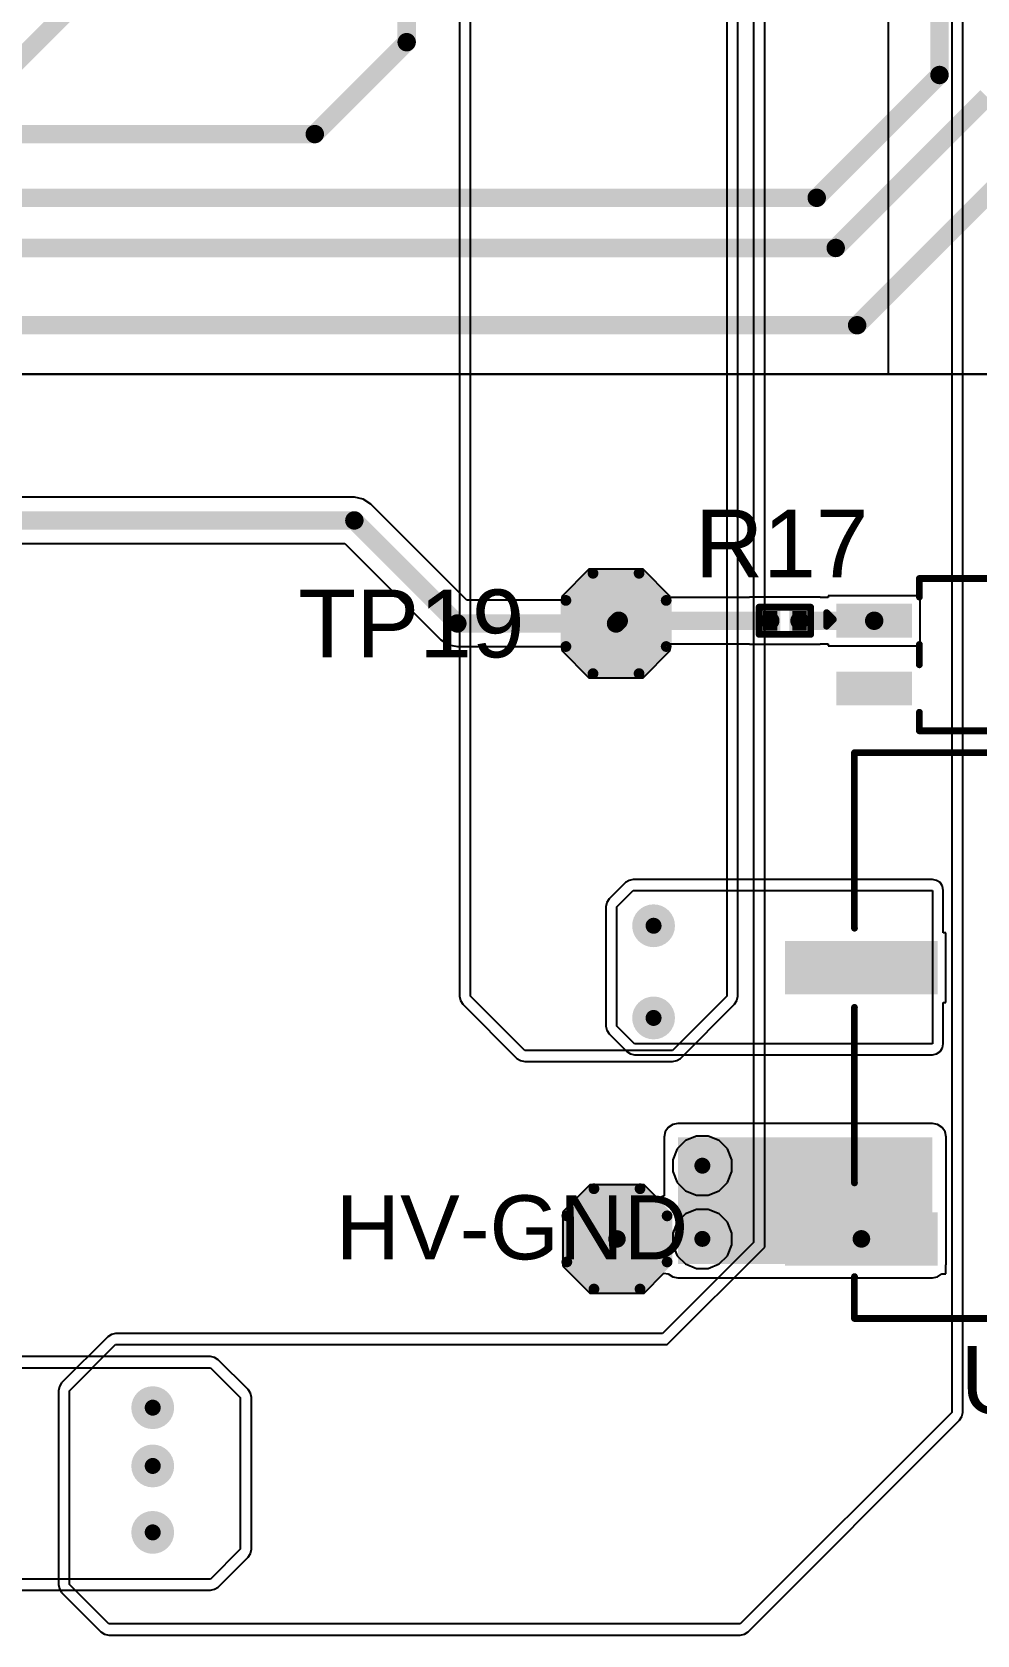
# Model space of a CAD drawing. Header units: millimetres. Extents: x 0 to 6.84, y 0 to 5.18.
# Drawn here: x 4.618 to 5.316, y 1.831 to 3.013 of the extents above; entities that cross this region are included whole.
import ezdxf

# ---------------------------------------------------------------- set-up
doc = ezdxf.new("R2010")
doc.units = ezdxf.units.MM
doc.header["$MEASUREMENT"] = 0
for name, color, linetype in [('BottomLayer', 5, 'Continuous'), ('BottomSolder', 6, 'Continuous'), ('TopLayer', 1, 'Continuous'), ('TopOverlay', 2, 'Continuous'), ('TopPaste', 8, 'Continuous'), ('TopSolder', 216, 'Continuous'), ('ViaHoleLayer', 16, 'Continuous')]:
    doc.layers.add(name, color=color, linetype=linetype)
doc.styles.add('Arial', font='', dxfattribs={"height": 0.2})
doc.styles.get('Arial').set_extended_font_data('Arial')

# ---------------------------------------------------------------- blocks, each defined once
blk = doc.blocks.new('G6L_1FDC12_4')
at = {"layer": 'TopLayer'}
for points in [[(0.0803, 0.1343), (0.0803, 0.1657), (0.185, 0.1657), (0.185, 0.1343)], [(-0.185, 0.0343), (-0.185, 0.0657), (-0.0803, 0.0657), (-0.0803, 0.0343)], [(-0.185, -0.1657), (-0.185, -0.1343), (-0.0803, -0.1343), (-0.0803, -0.1657)], [(0.0803, -0.1657), (0.0803, -0.1343), (0.185, -0.1343), (0.185, -0.1657)]]:
    blk.add_hatch(color=1, dxfattribs=at).paths.add_polyline_path(points)
at = {"layer": 'TopPaste'}
for points in [[(0.0803, 0.1343), (0.0803, 0.1657), (0.185, 0.1657), (0.185, 0.1343)], [(-0.185, 0.0343), (-0.185, 0.0657), (-0.0803, 0.0657), (-0.0803, 0.0343)], [(-0.185, -0.1657), (-0.185, -0.1343), (-0.0803, -0.1343), (-0.0803, -0.1657)], [(0.0803, -0.1657), (0.0803, -0.1343), (0.185, -0.1343), (0.185, -0.1657)]]:
    blk.add_hatch(color=8, dxfattribs=at).paths.add_polyline_path(points)
at = {"layer": 'TopSolder'}
for points in [[(0.0763, 0.1303), (0.0763, 0.1697), (0.189, 0.1697), (0.189, 0.1303)], [(-0.189, 0.0303), (-0.189, 0.0697), (-0.0763, 0.0697), (-0.0763, 0.0303)], [(-0.189, -0.1697), (-0.189, -0.1303), (-0.0763, -0.1303), (-0.0763, -0.1697)], [(0.0763, -0.1697), (0.0763, -0.1303), (0.189, -0.1303), (0.189, -0.1697)]]:
    blk.add_hatch(color=216, dxfattribs=at).paths.add_polyline_path(points)
at = {"layer": 'TopOverlay', "const_width": 0.005}
for points in [[(-0.1378, 0.2087), (0.1378, 0.2087)], [(-0.1378, 0.0792), (-0.1378, 0.2087)], [(0.1378, 0.1778), (0.1378, 0.2087)], [(0.1378, 0.1208), (0.138, -0.114)], [(-0.1378, -0.1087), (-0.1378, 0.0208)], [(-0.1378, -0.2087), (-0.1378, -0.1778)], [(0.1378, -0.2087), (0.1378, -0.1778)], [(-0.1378, -0.2087), (0.1378, -0.2087)]]:
    blk.add_lwpolyline(points, dxfattribs=at)
at = {"layer": 'TopOverlay', "const_width": 0.0025}
for points in [[(-0.139, 0.2087, 1), (-0.1365, 0.2087, 1)], [(-0.139, 0.2087, 1), (-0.1365, 0.2087, 1)], [(0.1365, 0.2087, 1), (0.139, 0.2087, 1)], [(0.1365, 0.2087, 1), (0.139, 0.2087, 1)], [(0.1365, 0.1778, 1), (0.139, 0.1778, 1)], [(0.1365, 0.1208, 1), (0.139, 0.1208, 1)], [(-0.139, 0.0792, 1), (-0.1365, 0.0792, 1)], [(-0.139, 0.0208, 1), (-0.1365, 0.0208, 1)], [(-0.139, -0.1087, 1), (-0.1365, -0.1087, 1)], [(0.1368, -0.114, 1), (0.1393, -0.114, 1)], [(-0.139, -0.1778, 1), (-0.1365, -0.1778, 1)], [(0.1365, -0.1778, 1), (0.139, -0.1778, 1)], [(-0.139, -0.2087, 1), (-0.1365, -0.2087, 1)], [(-0.139, -0.2087, 1), (-0.1365, -0.2087, 1)], [(0.1365, -0.2087, 1), (0.139, -0.2087, 1)], [(0.1365, -0.2087, 1), (0.139, -0.2087, 1)]]:
    blk.add_lwpolyline(points, format="xyb", close=True, dxfattribs=at)
blk = doc.blocks.new('T__________14')
at = {"layer": 'TopLayer'}
blk.add_hatch(color=1, dxfattribs=at).paths.add_polyline_path([(0.015, 0.03), (-0.015, 0.03), (-0.03, 0.015), (-0.03, -0.015), (-0.015, -0.03), (0.015, -0.03), (0.03, -0.015), (0.03, 0.015)])
at = {"layer": 'TopPaste'}
blk.add_hatch(color=8, dxfattribs=at).paths.add_polyline_path([(0.015, 0.03), (-0.015, 0.03), (-0.03, 0.015), (-0.03, -0.015), (-0.015, -0.03), (0.015, -0.03), (0.03, -0.015), (0.03, 0.015)])
at = {"layer": 'TopSolder'}
blk.add_hatch(color=216, dxfattribs=at).paths.add_polyline_path([(0.017, 0.034), (-0.017, 0.034), (-0.034, 0.017), (-0.034, -0.017), (-0.017, -0.034), (0.017, -0.034), (0.034, -0.017), (0.034, 0.017)])
at = {"layer": 'TopOverlay', "const_width": 0.00787}
for points in [[(-0.017, 0.037), (-0.037, 0.017)], [(-0.017, 0.037), (0.017, 0.037)], [(0.017, 0.037), (0.037, 0.017)], [(-0.037, 0.017), (-0.037, -0.017)], [(0.037, 0.017), (0.037, -0.017)], [(-0.037, -0.017), (-0.017, -0.037)], [(0.037, -0.017), (0.017, -0.037)], [(-0.017, -0.037), (0.017, -0.037)]]:
    blk.add_lwpolyline(points, dxfattribs=at)
at = {"layer": 'TopOverlay', "const_width": 0.00394}
for points in [[(-0.019, 0.037, 1), (-0.015, 0.037, 1)], [(-0.019, 0.037, 1), (-0.015, 0.037, 1)], [(0.015, 0.037, 1), (0.019, 0.037, 1)], [(0.015, 0.037, 1), (0.019, 0.037, 1)], [(-0.039, 0.017, 1), (-0.035, 0.017, 1)], [(-0.039, 0.017, 1), (-0.035, 0.017, 1)], [(0.035, 0.017, 1), (0.039, 0.017, 1)], [(0.035, 0.017, 1), (0.039, 0.017, 1)], [(-0.039, -0.017, 1), (-0.035, -0.017, 1)], [(-0.039, -0.017, 1), (-0.035, -0.017, 1)], [(0.035, -0.017, 1), (0.039, -0.017, 1)], [(0.035, -0.017, 1), (0.039, -0.017, 1)], [(-0.019, -0.037, 1), (-0.015, -0.037, 1)], [(-0.019, -0.037, 1), (-0.015, -0.037, 1)], [(0.015, -0.037, 1), (0.019, -0.037, 1)], [(0.015, -0.037, 1), (0.019, -0.037, 1)]]:
    blk.add_lwpolyline(points, format="xyb", close=True, dxfattribs=at)
blk = doc.blocks.new('T__________15')
at = {"layer": 'TopLayer'}
blk.add_hatch(color=1, dxfattribs=at).paths.add_polyline_path([(0.015, 0.03), (-0.015, 0.03), (-0.03, 0.015), (-0.03, -0.015), (-0.015, -0.03), (0.015, -0.03), (0.03, -0.015), (0.03, 0.015)])
at = {"layer": 'TopPaste'}
blk.add_hatch(color=8, dxfattribs=at).paths.add_polyline_path([(0.015, 0.03), (-0.015, 0.03), (-0.03, 0.015), (-0.03, -0.015), (-0.015, -0.03), (0.015, -0.03), (0.03, -0.015), (0.03, 0.015)])
at = {"layer": 'TopSolder'}
blk.add_hatch(color=216, dxfattribs=at).paths.add_polyline_path([(0.017, 0.034), (-0.017, 0.034), (-0.034, 0.017), (-0.034, -0.017), (-0.017, -0.034), (0.017, -0.034), (0.034, -0.017), (0.034, 0.017)])
at = {"layer": 'TopOverlay', "const_width": 0.00787}
for points in [[(-0.017, 0.037), (-0.037, 0.017)], [(-0.017, 0.037), (0.017, 0.037)], [(0.017, 0.037), (0.037, 0.017)], [(-0.037, 0.017), (-0.037, -0.017)], [(0.037, 0.017), (0.037, -0.017)], [(-0.037, -0.017), (-0.017, -0.037)], [(0.037, -0.017), (0.017, -0.037)], [(-0.017, -0.037), (0.017, -0.037)]]:
    blk.add_lwpolyline(points, dxfattribs=at)
at = {"layer": 'TopOverlay', "const_width": 0.00394}
for points in [[(-0.019, 0.037, 1), (-0.015, 0.037, 1)], [(-0.019, 0.037, 1), (-0.015, 0.037, 1)], [(0.015, 0.037, 1), (0.019, 0.037, 1)], [(0.015, 0.037, 1), (0.019, 0.037, 1)], [(-0.039, 0.017, 1), (-0.035, 0.017, 1)], [(-0.039, 0.017, 1), (-0.035, 0.017, 1)], [(0.035, 0.017, 1), (0.039, 0.017, 1)], [(0.035, 0.017, 1), (0.039, 0.017, 1)], [(-0.039, -0.017, 1), (-0.035, -0.017, 1)], [(-0.039, -0.017, 1), (-0.035, -0.017, 1)], [(0.035, -0.017, 1), (0.039, -0.017, 1)], [(0.035, -0.017, 1), (0.039, -0.017, 1)], [(-0.019, -0.037, 1), (-0.015, -0.037, 1)], [(-0.019, -0.037, 1), (-0.015, -0.037, 1)], [(0.015, -0.037, 1), (0.019, -0.037, 1)], [(0.015, -0.037, 1), (0.019, -0.037, 1)]]:
    blk.add_lwpolyline(points, format="xyb", close=True, dxfattribs=at)
blk = doc.blocks.new('R___0201_43')
at = {"layer": 'TopLayer'}
for points in [[(-0.0161, 0.0073), (-0.0055, 0.0073), (-0.0055, -0.0073), (-0.0161, -0.0073)], [(0.0055, 0.0073), (0.0161, 0.0073), (0.0161, -0.0073), (0.0055, -0.0073)]]:
    blk.add_hatch(color=1, dxfattribs=at).paths.add_polyline_path(points)
at = {"layer": 'TopPaste'}
for points in [[(-0.0161, 0.0073), (-0.0055, 0.0073), (-0.0055, -0.0073), (-0.0161, -0.0073)], [(0.0055, 0.0073), (0.0161, 0.0073), (0.0161, -0.0073), (0.0055, -0.0073)]]:
    blk.add_hatch(color=8, dxfattribs=at).paths.add_polyline_path(points)
at = {"layer": 'TopSolder'}
for points in [[(-0.0183, 0.0094), (-0.0033, 0.0094), (-0.0033, -0.0094), (-0.0183, -0.0094)], [(0.0033, 0.0094), (0.0183, 0.0094), (0.0183, -0.0094), (0.0033, -0.0094)]]:
    blk.add_hatch(color=216, dxfattribs=at).paths.add_polyline_path(points)
at = {"layer": 'TopOverlay', "const_width": 0.005}
for points in [[(-0.019, 0.01), (0.019, 0.01)], [(-0.019, -0.01), (-0.019, 0.01)], [(0.019, -0.01), (0.019, 0.01)], [(-0.019, -0.01), (0.019, -0.01)]]:
    blk.add_lwpolyline(points, dxfattribs=at)
at = {"layer": 'TopOverlay', "const_width": 0.0025}
for points in [[(-0.0203, 0.01, 1), (-0.0177, 0.01, 1)], [(-0.0203, 0.01, 1), (-0.0177, 0.01, 1)], [(0.0177, 0.01, 1), (0.0203, 0.01, 1)], [(0.0177, 0.01, 1), (0.0203, 0.01, 1)], [(-0.0203, -0.01, 1), (-0.0177, -0.01, 1)], [(-0.0203, -0.01, 1), (-0.0177, -0.01, 1)], [(0.0177, -0.01, 1), (0.0203, -0.01, 1)], [(0.0177, -0.01, 1), (0.0203, -0.01, 1)]]:
    blk.add_lwpolyline(points, format="xyb", close=True, dxfattribs=at)
blk = doc.blocks.new('4_SOIC__0_179___4_55___W______56')
at = {"layer": 'TopLayer'}
for points in [[(-0.1518, 0.0335), (-0.1041, 0.0335), (-0.1041, 0.0165), (-0.1518, 0.0165)], [(0.1041, 0.0335), (0.1518, 0.0335), (0.1518, 0.0165), (0.1041, 0.0165)], [(-0.1518, -0.0165), (-0.1041, -0.0165), (-0.1041, -0.0335), (-0.1518, -0.0335)], [(0.1041, -0.0165), (0.1518, -0.0165), (0.1518, -0.0335), (0.1041, -0.0335)]]:
    blk.add_hatch(color=1, dxfattribs=at).paths.add_polyline_path(points)
at = {"layer": 'TopPaste'}
for points in [[(-0.1518, 0.0335), (-0.1041, 0.0335), (-0.1041, 0.0165), (-0.1518, 0.0165)], [(0.1041, 0.0335), (0.1518, 0.0335), (0.1518, 0.0165), (0.1041, 0.0165)], [(-0.1518, -0.0165), (-0.1041, -0.0165), (-0.1041, -0.0335), (-0.1518, -0.0335)], [(0.1041, -0.0165), (0.1518, -0.0165), (0.1518, -0.0335), (0.1041, -0.0335)]]:
    blk.add_hatch(color=8, dxfattribs=at).paths.add_polyline_path(points)
at = {"layer": 'TopSolder'}
for points in [[(-0.1558, 0.0375), (-0.1001, 0.0375), (-0.1001, 0.0125), (-0.1558, 0.0125)], [(0.1001, 0.0375), (0.1558, 0.0375), (0.1558, 0.0125), (0.1001, 0.0125)], [(-0.1558, -0.0125), (-0.1001, -0.0125), (-0.1001, -0.0375), (-0.1558, -0.0375)], [(0.1001, -0.0125), (0.1558, -0.0125), (0.1558, -0.0375), (0.1001, -0.0375)]]:
    blk.add_hatch(color=216, dxfattribs=at).paths.add_polyline_path(points)
at = {"layer": 'TopOverlay', "const_width": 0.005}
for points in [[(-0.0946, 0.0562), (0.0946, 0.0562)], [(-0.0946, 0.0425), (-0.0946, 0.0562)], [(0.0946, 0.0425), (0.0946, 0.0562)], [(-0.163, 0.021), (-0.163, 0.031)], [(-0.163, 0.031), (-0.158, 0.026)], [(-0.163, 0.021), (-0.158, 0.026)], [(-0.0946, -0.0075), (-0.0946, 0.0075)], [(0.0946, -0.0075), (0.0946, 0.0075)], [(-0.0946, -0.0562), (-0.0946, -0.0425)], [(0.0946, -0.0562), (0.0946, -0.0425)], [(-0.0946, -0.0562), (0.0946, -0.0562)]]:
    blk.add_lwpolyline(points, dxfattribs=at)
at = {"layer": 'TopOverlay', "const_width": 0.0025}
for points in [[(-0.0958, 0.0562, 1), (-0.0933, 0.0562, 1)], [(-0.0958, 0.0562, 1), (-0.0933, 0.0562, 1)], [(0.0933, 0.0562, 1), (0.0958, 0.0562, 1)], [(0.0933, 0.0562, 1), (0.0958, 0.0562, 1)], [(-0.0958, 0.0425, 1), (-0.0933, 0.0425, 1)], [(0.0933, 0.0425, 1), (0.0958, 0.0425, 1)], [(-0.1643, 0.031, 1), (-0.1618, 0.031, 1)], [(-0.1643, 0.031, 1), (-0.1618, 0.031, 1)], [(-0.1593, 0.026, 1), (-0.1568, 0.026, 1)], [(-0.1593, 0.026, 1), (-0.1568, 0.026, 1)], [(-0.1643, 0.021, 1), (-0.1618, 0.021, 1)], [(-0.1643, 0.021, 1), (-0.1618, 0.021, 1)], [(-0.0958, 0.0075, 1), (-0.0933, 0.0075, 1)], [(0.0933, 0.0075, 1), (0.0958, 0.0075, 1)], [(-0.0958, -0.0075, 1), (-0.0933, -0.0075, 1)], [(0.0933, -0.0075, 1), (0.0958, -0.0075, 1)], [(-0.0958, -0.0425, 1), (-0.0933, -0.0425, 1)], [(0.0933, -0.0425, 1), (0.0958, -0.0425, 1)], [(-0.0958, -0.0562, 1), (-0.0933, -0.0562, 1)], [(-0.0958, -0.0562, 1), (-0.0933, -0.0562, 1)], [(0.0933, -0.0562, 1), (0.0958, -0.0562, 1)], [(0.0933, -0.0562, 1), (0.0958, -0.0562, 1)]]:
    blk.add_lwpolyline(points, format="xyb", close=True, dxfattribs=at)

msp = doc.modelspace()

# ---------------------------------------------------------------- hatches: boundary and pattern name
at = {"layer": 'BottomLayer'}
h = msp.add_hatch(color=5, dxfattribs=at)
edge = h.paths.add_edge_path()
edge.add_arc((5.077, 2.354), 0.0118, 0, 360)
h = msp.add_hatch(color=5, dxfattribs=at)
edge = h.paths.add_edge_path()
edge.add_arc((5.077, 2.286), 0.0118, 0, 360)
h = msp.add_hatch(color=5, dxfattribs=at)
edge = h.paths.add_edge_path()
edge.add_arc((5.113, 2.177), 0.0118, 0, 360)
h = msp.add_hatch(color=5, dxfattribs=at)
edge = h.paths.add_edge_path()
edge.add_arc((5.113, 2.123), 0.0118, 0, 360)
h = msp.add_hatch(color=5, dxfattribs=at)
edge = h.paths.add_edge_path()
edge.add_arc((4.7074, 1.9985), 0.0118, 0, 360)
h = msp.add_hatch(color=5, dxfattribs=at)
edge = h.paths.add_edge_path()
edge.add_arc((4.7074, 1.9555), 0.0118, 0, 360)
h = msp.add_hatch(color=5, dxfattribs=at)
edge = h.paths.add_edge_path()
edge.add_arc((4.7074, 1.9065), 0.0118, 0, 360)
at = {"layer": 'BottomSolder'}
h = msp.add_hatch(color=6, dxfattribs=at)
edge = h.paths.add_edge_path()
edge.add_arc((5.077, 2.354), 0.0158, 0, 360)
h = msp.add_hatch(color=6, dxfattribs=at)
edge = h.paths.add_edge_path()
edge.add_arc((5.077, 2.286), 0.0158, 0, 360)
h = msp.add_hatch(color=6, dxfattribs=at)
edge = h.paths.add_edge_path()
edge.add_arc((5.113, 2.177), 0.0158, 0, 360)
h = msp.add_hatch(color=6, dxfattribs=at)
edge = h.paths.add_edge_path()
edge.add_arc((5.113, 2.123), 0.0158, 0, 360)
h = msp.add_hatch(color=6, dxfattribs=at)
edge = h.paths.add_edge_path()
edge.add_arc((4.7074, 1.9985), 0.0158, 0, 360)
h = msp.add_hatch(color=6, dxfattribs=at)
edge = h.paths.add_edge_path()
edge.add_arc((4.7074, 1.9555), 0.0158, 0, 360)
h = msp.add_hatch(color=6, dxfattribs=at)
edge = h.paths.add_edge_path()
edge.add_arc((4.7074, 1.9065), 0.0158, 0, 360)
at = {"layer": 'TopLayer'}
h = msp.add_hatch(color=1, dxfattribs=at)
edge = h.paths.add_edge_path()
edge.add_arc((5.077, 2.354), 0.0118, 0, 360)
h = msp.add_hatch(color=1, dxfattribs=at)
edge = h.paths.add_edge_path()
edge.add_arc((5.077, 2.286), 0.0118, 0, 360)
for points in [[(5.095, 2.1045), (5.2827, 2.1045), (5.2827, 2.198), (5.095, 2.198)], [(5.125, 2.1055), (5.2827, 2.1055), (5.2827, 2.1405), (5.125, 2.1405)]]:
    msp.add_hatch(color=1, dxfattribs=at).paths.add_polyline_path(points)
h = msp.add_hatch(color=1, dxfattribs=at)
edge = h.paths.add_edge_path()
edge.add_arc((5.113, 2.177), 0.0118, 0, 360)
h = msp.add_hatch(color=1, dxfattribs=at)
edge = h.paths.add_edge_path()
edge.add_arc((5.113, 2.123), 0.0118, 0, 360)
h = msp.add_hatch(color=1, dxfattribs=at)
edge = h.paths.add_edge_path()
edge.add_arc((4.7074, 1.9985), 0.0118, 0, 360)
h = msp.add_hatch(color=1, dxfattribs=at)
edge = h.paths.add_edge_path()
edge.add_arc((4.7074, 1.9555), 0.0118, 0, 360)
h = msp.add_hatch(color=1, dxfattribs=at)
edge = h.paths.add_edge_path()
edge.add_arc((4.7074, 1.9065), 0.0118, 0, 360)
at = {"layer": 'TopSolder'}
h = msp.add_hatch(color=216, dxfattribs=at)
edge = h.paths.add_edge_path()
edge.add_arc((5.077, 2.354), 0.0158, 0, 360)
h = msp.add_hatch(color=216, dxfattribs=at)
edge = h.paths.add_edge_path()
edge.add_arc((5.077, 2.286), 0.0158, 0, 360)
h = msp.add_hatch(color=216, dxfattribs=at)
edge = h.paths.add_edge_path()
edge.add_arc((5.113, 2.177), 0.0158, 0, 360)
h = msp.add_hatch(color=216, dxfattribs=at)
edge = h.paths.add_edge_path()
edge.add_arc((5.113, 2.123), 0.0158, 0, 360)
h = msp.add_hatch(color=216, dxfattribs=at)
edge = h.paths.add_edge_path()
edge.add_arc((4.7074, 1.9985), 0.0158, 0, 360)
h = msp.add_hatch(color=216, dxfattribs=at)
edge = h.paths.add_edge_path()
edge.add_arc((4.7074, 1.9555), 0.0158, 0, 360)
h = msp.add_hatch(color=216, dxfattribs=at)
edge = h.paths.add_edge_path()
edge.add_arc((4.7074, 1.9065), 0.0158, 0, 360)
at = {"layer": 'ViaHoleLayer'}
h = msp.add_hatch(color=16, dxfattribs=at)
edge = h.paths.add_edge_path()
edge.add_arc((5.077, 2.354), 0.00591, 0, 360)
h = msp.add_hatch(color=16, dxfattribs=at)
edge = h.paths.add_edge_path()
edge.add_arc((5.077, 2.286), 0.00591, 0, 360)
h = msp.add_hatch(color=16, dxfattribs=at)
edge = h.paths.add_edge_path()
edge.add_arc((5.113, 2.177), 0.00591, 0, 360)
h = msp.add_hatch(color=16, dxfattribs=at)
edge = h.paths.add_edge_path()
edge.add_arc((5.113, 2.123), 0.00591, 0, 360)
h = msp.add_hatch(color=16, dxfattribs=at)
edge = h.paths.add_edge_path()
edge.add_arc((4.7074, 1.9985), 0.00591, 0, 360)
h = msp.add_hatch(color=16, dxfattribs=at)
edge = h.paths.add_edge_path()
edge.add_arc((4.7074, 1.9555), 0.00591, 0, 360)
h = msp.add_hatch(color=16, dxfattribs=at)
edge = h.paths.add_edge_path()
edge.add_arc((4.7074, 1.9065), 0.00591, 0, 360)

# ---------------------------------------------------------------- linework, layer by layer
at = {"layer": 'BottomLayer'}
for p, q in [((5.297, 4.175), (5.297, 1.995)), ((5.3052, 1.995), (5.3052, 4.175)), ((5.1508, 3.9286), (5.1508, 2.1204)), ((5.159, 2.117), (5.159, 3.932)), ((5.131, 3.9155), (5.131, 2.302)), ((5.1392, 2.302), (5.1392, 3.9155)), ((4.9338, 3.4482), (4.9338, 2.302)), ((4.942, 2.302), (4.942, 3.4482)), ((4.9338, 2.302), (4.9345, 2.2989)), ((4.9345, 2.2989), (4.9362, 2.2962)), ((4.9362, 2.2962), (4.9362, 2.2962)), ((4.9362, 2.2962), (4.9762, 2.2562)), ((4.982, 2.262), (4.942, 2.302)), ((5.131, 2.302), (5.091, 2.262)), ((5.0968, 2.2562), (5.1368, 2.2962)), ((5.1368, 2.2962), (5.1385, 2.2989)), ((5.1385, 2.2989), (5.1392, 2.302)), ((5.1392, 2.302), (5.1392, 2.302)), ((5.091, 2.262), (4.982, 2.262)), ((4.9762, 2.2562), (4.9789, 2.2545)), ((4.9789, 2.2545), (4.982, 2.2538)), ((4.982, 2.2538), (4.982, 2.2538)), ((4.982, 2.2538), (5.091, 2.2538)), ((5.091, 2.2538), (5.0941, 2.2545)), ((5.091, 2.2538), (5.091, 2.2538)), ((5.0941, 2.2545), (5.0968, 2.2562)), ((5.0945, 2.1894), (5.0912, 2.1813)), ((5.1006, 2.1955), (5.0945, 2.1894)), ((5.1086, 2.1988), (5.1006, 2.1955)), ((5.1173, 2.1988), (5.1086, 2.1988)), ((5.1253, 2.1955), (5.1173, 2.1988)), ((5.1315, 2.1894), (5.1253, 2.1955)), ((5.1348, 2.1813), (5.1315, 2.1894)), ((5.0912, 2.1813), (5.0912, 2.1727)), ((5.1348, 2.1727), (5.1348, 2.1813)), ((5.0912, 2.1727), (5.0945, 2.1646)), ((5.0945, 2.1646), (5.1006, 2.1585)), ((5.1253, 2.1585), (5.1315, 2.1646)), ((5.1315, 2.1646), (5.1348, 2.1727)), ((5.1006, 2.1585), (5.1086, 2.1552)), ((5.1086, 2.1552), (5.1173, 2.1552)), ((5.1173, 2.1552), (5.1253, 2.1585)), ((5.1006, 2.1415), (5.0945, 2.1354)), ((5.1086, 2.1448), (5.1006, 2.1415)), ((5.1173, 2.1448), (5.1086, 2.1448)), ((5.1253, 2.1415), (5.1173, 2.1448)), ((5.1315, 2.1354), (5.1253, 2.1415)), ((5.0945, 2.1354), (5.0912, 2.1273)), ((5.1348, 2.1273), (5.1315, 2.1354)), ((5.1508, 2.1204), (5.0836, 2.0532)), ((5.087, 2.045), (5.159, 2.117)), ((5.0912, 2.1273), (5.0912, 2.1187)), ((5.0912, 2.1187), (5.0945, 2.1106)), ((5.1315, 2.1106), (5.1348, 2.1187)), ((5.1348, 2.1187), (5.1348, 2.1273)), ((5.0945, 2.1106), (5.1006, 2.1045)), ((5.1253, 2.1045), (5.1315, 2.1106)), ((5.1006, 2.1045), (5.1086, 2.1012)), ((5.1086, 2.1012), (5.1173, 2.1012)), ((5.1173, 2.1012), (5.1253, 2.1045)), ((4.6742, 2.0508), (4.6402, 2.0168)), ((4.6769, 2.0525), (4.6742, 2.0508)), ((4.6742, 2.0508), (4.6742, 2.0508)), ((4.68, 2.0532), (4.6769, 2.0525)), ((5.0836, 2.0532), (4.68, 2.0532)), ((4.68, 2.0532), (4.68, 2.0532)), ((4.646, 2.011), (4.68, 2.045)), ((4.68, 2.045), (5.087, 2.045)), ((4.6385, 2.0141), (4.6378, 2.011)), ((4.6378, 2.011), (4.6378, 2.011)), ((4.6378, 2.011), (4.6378, 1.868)), ((4.6402, 2.0168), (4.6385, 2.0141)), ((4.646, 1.868), (4.646, 2.011)), ((5.297, 1.995), (5.141, 1.839)), ((5.1468, 1.8332), (5.3028, 1.9892)), ((5.3028, 1.9892), (5.3045, 1.9919)), ((5.3045, 1.9919), (5.3052, 1.995)), ((5.3052, 1.995), (5.3052, 1.995)), ((4.6378, 1.868), (4.6378, 1.868)), ((4.6378, 1.868), (4.6385, 1.8649)), ((4.6385, 1.8649), (4.6402, 1.8622)), ((4.6402, 1.8622), (4.6692, 1.8332)), ((4.675, 1.839), (4.646, 1.868)), ((4.6692, 1.8332), (4.6719, 1.8315)), ((5.141, 1.839), (4.675, 1.839)), ((5.1441, 1.8315), (5.1468, 1.8332)), ((5.1468, 1.8332), (5.1468, 1.8332)), ((4.6719, 1.8315), (4.675, 1.8308)), ((4.675, 1.8308), (4.675, 1.8308)), ((4.675, 1.8308), (5.141, 1.8308)), ((5.141, 1.8308), (5.1441, 1.8315)), ((5.141, 1.8308), (5.141, 1.8308))]:
    msp.add_line(p, q, dxfattribs=at)
at = {"layer": 'TopLayer'}
for p, q in [((5.25, 3.5561), (5.25, 2.7609)), ((5.417, 2.7609), (0.727, 2.7609)), ((0.7331, 2.7609), (5.417, 2.7609)), ((5.25, 2.7609), (5.417, 2.7609)), ((4.8562, 2.6701), (2.0853, 2.6701)), ((4.8627, 2.6688), (4.8562, 2.6701)), ((4.8683, 2.6651), (4.8627, 2.6688)), ((4.9393, 2.5941), (4.8683, 2.6651)), ((2.0853, 2.6359), (4.8491, 2.6359)), ((4.8491, 2.6359), (4.92, 2.5649)), ((5.0293, 2.617), (5.0093, 2.597)), ((5.0693, 2.617), (5.0293, 2.617)), ((5.0893, 2.597), (5.0693, 2.617)), ((5.0093, 2.5941), (4.9393, 2.5941)), ((5.0093, 2.597), (5.0093, 2.5941)), ((5.0893, 2.5961), (5.0893, 2.597)), ((5.1478, 2.5961), (5.0893, 2.5961)), ((5.2, 2.5963), (5.1478, 2.5963)), ((5.1478, 2.5963), (5.1478, 2.5961)), ((5.2, 2.5961), (5.2, 2.5963)), ((5.2059, 2.5961), (5.2, 2.5961)), ((5.2736, 2.5975), (5.2059, 2.5975)), ((5.2059, 2.5975), (5.2059, 2.5961)), ((5.2736, 2.5605), (5.2736, 2.5975)), ((4.92, 2.5649), (4.9256, 2.5612)), ((4.9256, 2.5612), (4.9322, 2.5599)), ((4.9322, 2.5599), (5.0093, 2.5599)), ((5.0093, 2.5599), (5.0093, 2.557)), ((5.0093, 2.557), (5.0293, 2.537)), ((5.0693, 2.537), (5.0893, 2.557)), ((5.0893, 2.557), (5.0893, 2.5619)), ((5.0893, 2.5619), (5.1478, 2.5619)), ((5.1478, 2.5619), (5.1478, 2.5617)), ((5.1478, 2.5617), (5.2, 2.5617)), ((5.2, 2.5617), (5.2, 2.5619)), ((5.2, 2.5619), (5.2059, 2.5619)), ((5.2059, 2.5619), (5.2059, 2.5605)), ((5.2059, 2.5605), (5.2736, 2.5605)), ((5.0293, 2.537), (5.0693, 2.537)), ((5.0562, 2.3858), (5.0442, 2.3738)), ((5.05, 2.368), (5.062, 2.38)), ((5.0589, 2.3875), (5.0562, 2.3858)), ((5.062, 2.3882), (5.0589, 2.3875)), ((5.2827, 2.3882), (5.062, 2.3882)), ((5.062, 2.3882), (5.062, 2.3882)), ((5.062, 2.38), (5.2827, 2.38)), ((5.2858, 2.3875), (5.2827, 2.3882)), ((5.2827, 2.38), (5.2827, 2.267)), ((5.2885, 2.3858), (5.2858, 2.3875)), ((5.2902, 2.3831), (5.2885, 2.3858)), ((5.2908, 2.38), (5.2902, 2.3831)), ((5.2908, 2.3487), (5.2908, 2.38)), ((5.0425, 2.3711), (5.0418, 2.368)), ((5.0418, 2.368), (5.0418, 2.368)), ((5.0418, 2.368), (5.0418, 2.28)), ((5.0442, 2.3738), (5.0425, 2.3711)), ((5.05, 2.28), (5.05, 2.368)), ((5.2927, 2.3487), (5.2908, 2.3487)), ((5.2927, 2.2973), (5.2927, 2.3487)), ((5.2908, 2.267), (5.2908, 2.2973)), ((5.2908, 2.2973), (5.2927, 2.2973)), ((5.0418, 2.28), (5.0425, 2.2769)), ((5.0425, 2.2769), (5.0442, 2.2742)), ((5.0442, 2.2742), (5.0442, 2.2742)), ((5.0442, 2.2742), (5.0572, 2.2612)), ((5.063, 2.267), (5.05, 2.28)), ((5.0572, 2.2612), (5.0572, 2.2612)), ((5.0572, 2.2612), (5.0599, 2.2595)), ((5.0599, 2.2595), (5.063, 2.2588)), ((5.2827, 2.267), (5.063, 2.267)), ((5.063, 2.2588), (5.063, 2.2588)), ((5.063, 2.2588), (5.2827, 2.2588)), ((5.2827, 2.2588), (5.2858, 2.2595)), ((5.2858, 2.2595), (5.2885, 2.2612)), ((5.2885, 2.2612), (5.2902, 2.2639)), ((5.2902, 2.2639), (5.2908, 2.267)), ((5.0855, 2.2019), (5.0848, 2.198)), ((5.0878, 2.2052), (5.0855, 2.2019)), ((5.0911, 2.2074), (5.0878, 2.2052)), ((5.095, 2.2082), (5.0911, 2.2074)), ((5.2827, 2.2082), (5.095, 2.2082)), ((5.2866, 2.2074), (5.2827, 2.2082)), ((5.2899, 2.2052), (5.2866, 2.2074)), ((5.2921, 2.2019), (5.2899, 2.2052)), ((5.2929, 2.198), (5.2921, 2.2019)), ((5.0848, 2.198), (5.0848, 2.1548)), ((5.2929, 2.1045), (5.2929, 2.198)), ((5.03, 2.163), (5.01, 2.143)), ((5.07, 2.163), (5.03, 2.163)), ((5.0801, 2.1529), (5.07, 2.163)), ((5.0848, 2.1548), (5.0801, 2.1529)), ((5.01, 2.143), (5.01, 2.103)), ((5.01, 2.103), (5.03, 2.083)), ((5.07, 2.083), (5.0846, 2.0976)), ((5.0846, 2.0976), (5.0878, 2.0973)), ((5.0878, 2.0973), (5.0911, 2.0951)), ((5.0911, 2.0951), (5.095, 2.0943)), ((5.095, 2.0943), (5.2827, 2.0943)), ((5.2827, 2.0943), (5.2866, 2.0951)), ((5.2866, 2.0951), (5.2898, 2.0973)), ((5.2898, 2.0973), (5.2927, 2.0973)), ((5.2927, 2.1035), (5.2929, 2.1045)), ((5.2927, 2.0973), (5.2927, 2.1035)), ((5.03, 2.083), (5.07, 2.083)), ((4.75, 2.0362), (3.8504, 2.0362)), ((4.7531, 2.0355), (4.75, 2.0362)), ((4.75, 2.0362), (4.75, 2.0362)), ((4.7558, 2.0338), (4.7531, 2.0355)), ((3.847, 2.028), (4.75, 2.028)), ((4.75, 2.028), (4.772, 2.006)), ((4.7778, 2.0118), (4.7558, 2.0338)), ((4.7558, 2.0338), (4.7558, 2.0338)), ((4.7795, 2.0091), (4.7778, 2.0118)), ((4.7778, 2.0118), (4.7778, 2.0118)), ((4.772, 2.006), (4.772, 1.894)), ((4.7802, 2.006), (4.7795, 2.0091)), ((4.7802, 1.894), (4.7802, 2.006)), ((4.772, 1.894), (4.75, 1.872)), ((4.7795, 1.8909), (4.7802, 1.894)), ((4.7802, 1.894), (4.7802, 1.894)), ((4.7558, 1.8662), (4.7778, 1.8882)), ((4.7778, 1.8882), (4.7795, 1.8909)), ((4.7778, 1.8882), (4.7778, 1.8882)), ((4.75, 1.872), (3.758, 1.872)), ((3.758, 1.8638), (4.75, 1.8638)), ((4.75, 1.8638), (4.7531, 1.8645)), ((4.75, 1.8638), (4.75, 1.8638)), ((4.7531, 1.8645), (4.7558, 1.8662)), ((4.7558, 1.8662), (4.7558, 1.8662))]:
    msp.add_line(p, q, dxfattribs=at)
for points, const_width in [([(5.288, 2.9816), (5.288, 3.491)], 0.0136), ([(4.8948, 3.0058), (4.8948, 3.3556)], 0.0136), ([(4.595, 2.979), (4.645, 3.029)], 0.0136), ([(4.827, 2.938), (4.8948, 3.0058)], 0.0136), ([(5.1974, 2.891), (5.288, 2.9816)], 0.0136), ([(5.2114, 2.854), (5.323, 2.9656)], 0.0136), ([(0.765, 2.938), (4.827, 2.938)], 0.0136), ([(5.2272, 2.797), (5.3702, 2.94)], 0.0136), ([(1.404, 2.891), (5.1974, 2.891)], 0.0136), ([(1.37, 2.854), (5.2114, 2.854)], 0.0136), ([(0.804, 2.797), (5.2272, 2.797)], 0.0136), ([(2.0716, 2.653), (4.8562, 2.653)], 0.0136), ([(4.8562, 2.653), (4.9322, 2.577)], 0.0136), ([(4.9322, 2.577), (5.0493, 2.577)], 0.0136), ([(5.0493, 2.577), (5.0513, 2.579)], 0.0136), ([(5.0513, 2.579), (5.1631, 2.579)], 0.0136), ([(5.1847, 2.579), (5.2398, 2.579)], 0.0136), ([(5.05, 2.123), (5.2303, 2.123)], 0.013)]:
    msp.add_lwpolyline(points, dxfattribs=dict(at, const_width=const_width))
for points, const_width in [([(4.8914, 3.0058, 1), (4.8982, 3.0058, 1)], 0.0068), ([(4.8914, 3.0058, 1), (4.8982, 3.0058, 1)], 0.0068), ([(5.2846, 2.9816, 1), (5.2914, 2.9816, 1)], 0.0068), ([(5.2846, 2.9816, 1), (5.2914, 2.9816, 1)], 0.0068), ([(4.8236, 2.938, 1), (4.8304, 2.938, 1)], 0.0068), ([(4.8236, 2.938, 1), (4.8304, 2.938, 1)], 0.0068), ([(5.194, 2.891, 1), (5.2008, 2.891, 1)], 0.0068), ([(5.194, 2.891, 1), (5.2008, 2.891, 1)], 0.0068), ([(5.208, 2.854, 1), (5.2148, 2.854, 1)], 0.0068), ([(5.208, 2.854, 1), (5.2148, 2.854, 1)], 0.0068), ([(5.2238, 2.797, 1), (5.2306, 2.797, 1)], 0.0068), ([(5.2238, 2.797, 1), (5.2306, 2.797, 1)], 0.0068), ([(4.8528, 2.653, 1), (4.8596, 2.653, 1)], 0.0068), ([(4.8528, 2.653, 1), (4.8596, 2.653, 1)], 0.0068), ([(4.9288, 2.577, 1), (4.9356, 2.577, 1)], 0.0068), ([(4.9288, 2.577, 1), (4.9356, 2.577, 1)], 0.0068), ([(5.0459, 2.577, 1), (5.0527, 2.577, 1)], 0.0068), ([(5.0459, 2.577, 1), (5.0527, 2.577, 1)], 0.0068), ([(5.0479, 2.579, 1), (5.0547, 2.579, 1)], 0.0068), ([(5.0479, 2.579, 1), (5.0547, 2.579, 1)], 0.0068), ([(5.1597, 2.579, 1), (5.1665, 2.579, 1)], 0.0068), ([(5.1813, 2.579, 1), (5.1881, 2.579, 1)], 0.0068), ([(5.2364, 2.579, 1), (5.2432, 2.579, 1)], 0.0068), ([(5.0468, 2.123, 1), (5.0532, 2.123, 1)], 0.0065), ([(5.2271, 2.123, 1), (5.2336, 2.123, 1)], 0.0065)]:
    msp.add_lwpolyline(points, format="xyb", close=True, dxfattribs=dict(at, const_width=const_width))

# ---------------------------------------------------------------- block references
at = {"rotation": 90}
for name, p in [('T__________14', (5.0493, 2.577)), ('T__________15', (5.05, 2.123))]:
    msp.add_blockref(name, p, dxfattribs=at)
for name, p in [('4_SOIC__0_179___4_55___W______56', (5.3677, 2.554)), ('R___0201_43', (5.1739, 2.579)), ('G6L_1FDC12_4', (5.363, 2.273))]:
    msp.add_blockref(name, p)

# ---------------------------------------------------------------- texts
at = {"layer": 'TopOverlay', "style": 'Arial'}
for s, p in [('R17', (5.1075, 2.611)), ('TP19', (4.8148, 2.552)), ('U13', (5.3035, 1.994))]:
    msp.add_text(s, height=0.05, dxfattribs=at).set_placement(p)
msp.add_text('HV-GND', height=0.04724, rotation=360, dxfattribs=at).set_placement((4.8423, 2.1079))

doc.saveas('drawing.dxf')
